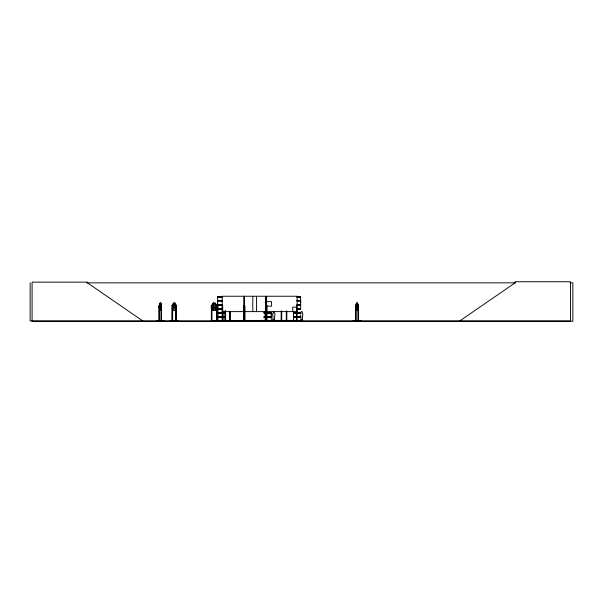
<?xml version="1.0" encoding="UTF-8"?>
<svg xmlns="http://www.w3.org/2000/svg" width="603" height="603" viewBox="0 0 603 603"><rect width="100%" height="100%" fill="white"/><g stroke="black" fill="none" stroke-linecap="round" stroke-linejoin="round"><path stroke-width="0.9" d="M222.138 304.59L217.615 304.59L217.623 302.827M271.214 314.917L271.214 313.145L264.031 313.145M300.648 316.681L293.457 316.681L293.465 314.917M300.641 302.827L300.641 301.063L297.053 301.063M241.215 320.66L246.981 320.638M161.393 305.457L161.272 320.947M355.808 305.472L355.755 320.947L355.725 320.389M358.619 320.389L358.092 320.389L358.114 320.947L358.069 305.367L358.574 305.585L358.574 320.947M172.646 305.495L172.616 320.947M175.94 305.472L175.782 320.947M160.044 305.585L160.292 303.505L160.805 305.585M160.044 303.188L159.659 307.409L160.172 308.857L160.677 308.857L161.182 305.585L160.805 303.188L159.983 303.188M164.076 320.947L156.448 320.66L164.091 320.66M156.441 320.902L164.204 320.939M355.989 305.585L356.463 303.188L357.458 303.188M211.389 320.947L211.389 305.585L211.939 305.442M174.011 303.505L173.574 306.656L174.455 307.598L174.908 305.585L174.455 303.505L173.966 303.505M353.124 320.66L361.031 320.66M224.783 320.939L224.821 320.366L224.927 320.871M160.805 306.656L160.549 307.598L160.044 306.656M173.574 303.188L172.903 307.409L173.8 308.857L174.689 308.857L175.571 307.409L174.908 303.188L173.528 303.188L172.232 305.585L172.285 320.947L172.428 305.585M172.616 305.578L172.059 305.585M170.016 320.902L178.232 320.66M213.258 305.585L213.877 303.505L214.502 303.505L215.143 306.656L214.502 307.598L213.877 307.598L213.258 306.656M159.26 320.389L159.267 320.947L159.2 305.563L160.029 303.121L160.82 303.121L161.566 305.585L161.514 320.947M160.76 310.432L161.506 307.975M159.252 305.563L159.252 307.997L160.029 310.432L160.82 310.432L161.596 307.997M216.696 320.66L231.243 320.924M356.501 303.121L355.514 305.585L355.559 320.947M356.448 310.432L357.481 310.432L358.408 307.975L358.355 305.585M357.481 310.432L358.438 307.997M216.59 305.525L217.035 305.585L216.974 320.947M211.269 320.871L211.97 320.389M266.074 320.917L266.044 296.246L222.183 296.246L222.183 320.947M266.353 320.871L266.375 320.389M281.096 320.902L281.202 311.005M172.157 320.947L172.149 305.563L173.551 303.121L174.93 303.121M174.862 310.372L176.287 307.997L176.287 305.563L174.885 303.121M174.885 310.432L176.287 307.997M213.221 303.121L211.299 305.563L211.299 307.997L213.221 310.432L215.173 310.432L217.095 307.997L217.095 305.563L215.173 303.121L213.221 303.121L213.221 310.432M215.143 310.372L217.035 307.975M268.245 320.902L268.584 320.63M268.139 320.63L268.855 320.932M268.719 320.947L268.222 320.781M270.25 320.849L269.745 320.856L270.189 320.645M272.963 320.645L272.805 320.11L272.692 320.947M273.197 320.947L272.699 320.781L274.734 320.849M273.167 320.856L272.699 320.849M296.065 320.464C295.674 321.165 296.812 321.18 296.706 320.389M296.563 320.781L296.073 320.781L296.54 320.856M297.558 320.917L298.123 320.856L297.611 320.947M297.995 320.645L297.724 320.939M300.807 320.645C299.962 319.62 301.334 321.527 300.776 320.932M301.04 320.781L300.558 320.645M302.578 320.11L302.193 320.856M302.6 320.947L302.593 320.11L302.442 320.645M273.445 311.472L273.129 313.417A1.281 1.281 0 0 0 272.865 315.429L273.129 320.366L274.41 320.366L274.674 315.429A1.281 1.281 0 0 0 274.41 313.417L274.086 311.472M459.742 320.947L515.098 282.852L515.098 281.729L570.446 281.729L570.446 320.947L30.15 320.947L30.15 282.852M216.469 320.909L216.462 305.382M273.204 320.856L272.827 320.947L272.812 320.11M274.644 320.856L274.727 320.11L274.885 320.932M302.095 320.947L302.585 320.849L293.457 320.804L293.465 317.389L300.648 317.389M211.887 305.555L211.97 320.947M86.742 282.852L515.384 282.852M570.023 282.852L572.85 282.852L572.85 321.271L32.095 321.271L32.095 282.129L87.45 282.129L87.45 282.852L142.798 320.947M217.608 296.804L222.145 296.804M265.825 296.804L266.699 296.797M297.053 296.812L300.656 296.804M222.145 296.932L217.608 296.932L217.623 300.354L222.138 300.354M265.825 296.932L266.699 296.94M296.955 296.97L300.656 296.94L300.641 300.354L297.053 300.354M217.623 297.158L222.138 297.158M265.833 297.158L266.707 297.158M296.91 297.158L300.641 297.158M265.833 300.354L266.699 300.354M217.562 300.596L222.153 300.596M265.81 300.596L266.684 300.596M297.053 300.596L300.701 300.596M217.562 300.814L222.153 300.814M265.81 300.814L266.684 300.814M297.053 300.814L300.701 300.814M222.138 301.063L217.615 301.063L217.615 304.59M265.833 301.063L266.699 301.063M266.466 301.658L271.591 301.658L271.591 306.136L266.466 306.136M356.448 303.121L357.481 303.121L358.438 305.563L358.393 320.947M357.142 303.505L356.463 305.585L356.772 307.598L357.406 306.656L357.089 303.505M265.833 304.59L266.699 304.59M297.053 304.59L300.648 304.59L300.648 301.063M217.562 304.839L222.153 304.839M265.81 304.839L266.684 304.839M297.053 304.839L300.701 304.839M217.562 305.058L222.153 305.058M265.81 305.058L266.684 305.058M297.053 305.058L300.701 305.058M217.615 305.306L222.138 305.306M265.833 305.306L266.699 305.306M297.053 305.306L300.648 305.306L300.648 308.706L297.053 308.623M217.992 305.563L217.992 320.947M355.536 305.563L356.011 305.585L356.049 320.902M358.386 305.563L357.421 303.121M159.486 305.585L159.026 305.585L159.026 320.947M161.295 305.585L160.76 303.121M222.183 305.585L222.688 305.585L222.748 320.947M265.531 305.585L266.187 305.585L266.187 320.947M266.428 305.585L266.948 305.585L267.008 320.947M297.166 305.585L296.646 305.585L296.586 320.947M172.232 307.975L173.551 310.432L174.93 310.432M355.574 307.975L356.501 310.432M217.623 308.615L222.138 308.615M266.707 308.615L265.833 308.615L266.699 308.713M217.608 308.713L222.145 308.713M297.053 308.713L300.656 308.713M217.608 308.894L222.145 308.857M265.825 308.894L266.699 308.887M297.053 308.902L300.656 308.894M217.608 309.038L222.145 309.022M265.825 309.022L266.699 309.038M297.053 309.015L300.656 309.022M217.623 309.241L222.138 309.241M265.833 309.241L266.707 309.241M296.91 309.241L300.641 309.241M222.183 311.615L243.914 311.615M244.313 311.615L266.044 311.615M266.428 311.615L297.166 311.615M217.615 312.437L222.138 312.437M223.004 312.437L224.685 312.437M264.031 312.437L271.222 312.437M293.457 312.437L300.648 312.437M217.562 312.686L222.153 312.686M223.035 312.686L224.731 312.686M263.986 312.686L271.275 312.686M293.412 312.686L300.701 312.686M217.562 312.904L222.153 312.904M223.035 312.904L224.731 312.904M263.986 312.904L271.275 312.904M293.412 312.904L300.701 312.904M217.615 313.145L222.138 313.145M223.004 313.145L224.685 313.145M300.648 313.145L293.457 313.145L293.457 316.681M217.615 316.681L222.138 316.681M223.004 316.681L224.685 316.681M264.031 316.681L271.222 316.681L271.222 313.145M217.562 316.922L222.153 316.922M223.035 316.922L224.731 316.922M263.986 316.922L271.275 316.922M293.412 316.922L300.701 316.922M217.562 317.14L222.153 317.14M223.035 317.14L224.731 317.14M263.986 317.14L271.275 317.14M293.412 317.14L300.701 317.14M217.615 317.389L222.138 317.389M223.004 317.389L224.685 317.389M264.031 317.389L271.222 317.389L271.222 320.796L263.617 320.63L270.536 320.947M274.071 319.522L274.071 320.645L274.071 319.522L273.483 319.522L273.483 320.645M230.082 320.366L229.419 320.366L229.419 320.924M158.981 320.389L159.471 320.389M161.069 320.389L161.559 320.389M172.616 320.389L172.006 320.389L172.021 320.947M175.631 320.389L176.242 320.389M216.454 320.389L217.11 320.871M217.992 320.389L217.894 320.947M355.529 320.389L356.064 320.389M211.97 320.547L216.454 320.547M281.782 320.547L286.267 320.547M296.653 320.54L297.505 320.54M301.131 320.54L301.99 320.54M271.214 320.698L263.677 320.909M272.699 320.645L274.674 320.645M293.465 320.698L302.525 320.645M228.906 320.886L231.537 320.917M297.324 320.909L297.226 320.389L221.919 320.472L221.919 320.947M222.236 320.909L222.198 320.389M302.367 320.932L302.254 320.932M211.359 307.975L213.251 310.372M174.862 303.188L176.287 305.563L175.684 305.585L175.639 320.947M355.989 307.409L356.622 308.857L357.255 308.857L357.873 307.409L357.406 303.188M358.318 309.196L358.288 320.947M355.868 320.389L355.868 320.947M301.922 320.645L301.922 319.522L301.334 319.522L301.334 320.645M297.045 320.464L297.045 320.947L297.166 296.246L266.428 296.246L266.488 320.947M296.736 311.608L296.736 307.123L292.734 307.123L292.734 311.608M286.907 320.389L286.907 320.947M286.847 311.005L286.787 320.947M286.387 320.389L286.387 320.947M286.327 311.005L286.267 320.947M281.782 320.389L281.782 320.947M281.722 311.005L281.722 320.947M281.262 320.389L281.262 320.947M274.275 320.947L271.908 320.947M273.837 320.63L273.739 320.464M266.888 320.389L266.888 320.947M265.908 320.389L265.983 320.947M265.825 305.585L265.78 320.947M265.682 305.585L265.674 320.947M265.531 296.246L265.531 320.947L265.448 320.389M265.305 311.133L265.388 320.947M265.162 311.133L265.26 320.947M265.116 320.389L265.116 320.947M256.531 296.246L256.531 311.615M252.793 296.246L252.793 311.615M244.863 320.947L244.818 305.585L243.544 305.585L243.642 320.947L243.687 305.585M244.675 305.585L244.72 320.947M244.614 320.389L244.592 320.947M244.456 305.585L244.539 320.947M244.313 296.246L244.313 320.947M244.2 320.389L244.192 320.947M244.057 305.585L244.057 320.947L243.996 320.389M243.914 296.246L243.831 320.947M243.499 320.389L243.499 320.947M229.622 320.366L229.637 320.924M229.472 311.887L229.502 320.924M225.59 320.389L225.597 320.947L225.567 311.005M225.401 311.005L225.432 320.947M225.296 311.005L225.266 320.947M225.123 311.005L225.092 320.947M224.979 320.366L224.949 320.947M223.216 320.389L223.216 320.947L223.133 320.389M223.012 320.389L223.065 320.947M222.884 311.005L222.914 320.947M222.613 311.005L222.635 320.947M222.552 305.585L222.552 320.947M222.319 305.585L222.424 320.947M218.565 320.547L218.565 320.947M218.512 320.389L218.482 320.947M218.346 320.389L218.361 320.947M218.113 320.389L218.105 320.947M216.567 320.389L216.575 320.947M215.173 303.121L215.173 310.432M211.849 320.389L211.849 320.947M176.234 320.389L176.234 320.947L176.189 305.585M176.053 305.585L176.053 320.947M175.91 320.389L175.888 320.947M172.473 320.389L172.473 320.947M161.25 320.389L161.25 320.947M161.114 308.291L161.091 320.947M160.82 303.121L160.82 310.432M160.029 303.121L160.029 310.432M159.463 305.382L159.448 320.947M300.513 315.165A1.281 1.281 0 0 0 300.716 315.429L300.98 320.366L302.261 320.366L302.525 315.429A1.281 1.281 0 0 0 302.261 313.417C303.43 310.892 299.812 310.892 300.98 313.417A1.281 1.281 0 0 0 300.513 313.884M213.251 303.188L212.301 305.585L212.301 307.409L213.575 308.857L214.834 308.857L216.078 307.409L216.078 305.585L215.143 303.188L213.251 303.188M229.999 320.924L230.029 311.887L229.947 320.924"/></g></svg>
